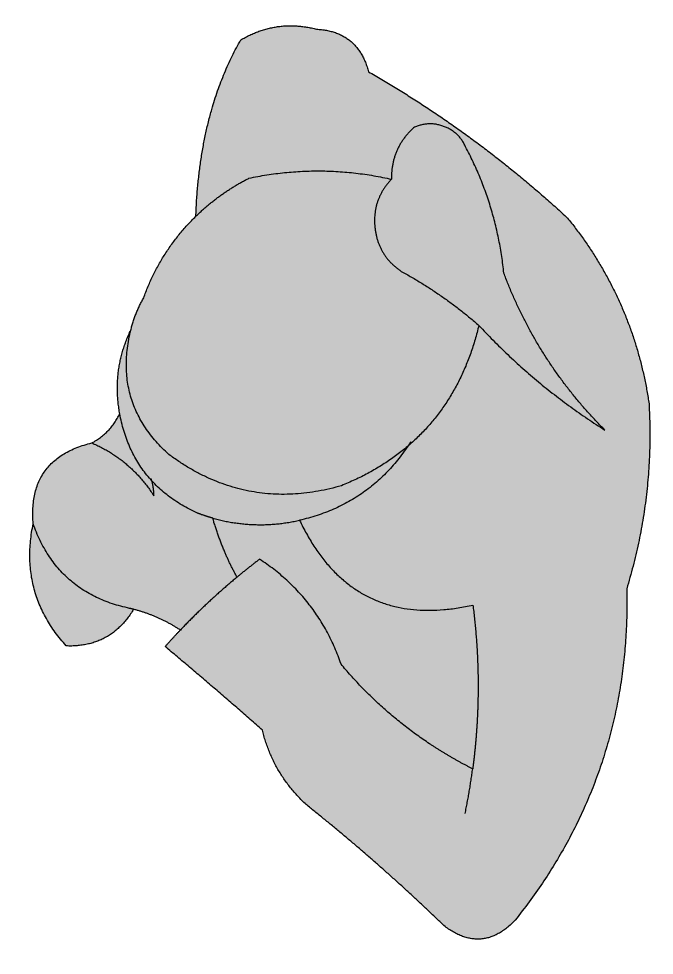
# Model space of a CAD drawing. Header units: metres. Extents: x -17 to 580, y -130 to 19.
# Drawn here: x 331.654 to 332.154, y -14.587 to -13.851 of the extents above; entities that cross this region are included whole.
import ezdxf

# ---------------------------------------------------------------- set-up
doc = ezdxf.new("R2010")
doc.units = ezdxf.units.M
doc.layers.add('Furniture', color=7, linetype='Continuous', true_color=0x7a8bf7)
doc.layers.add('Imported blocks', color=7, linetype='Continuous', true_color=0x7a8bf7)

# ---------------------------------------------------------------- blocks, each defined once
blk = doc.blocks.new('Woman sitting')
at = {"layer": 'Imported blocks', "transparency": 33554483}
h = blk.add_hatch(color=256, dxfattribs=at)
edge = h.paths.add_edge_path(flags=0)
edge.add_spline(control_points=[(0.75027, 0.37103), (0.70167, 0.4559), (0.63519, 0.52763)], knot_values=[0, 0, 0, 1, 1, 1], degree=2, periodic=0)
edge.add_spline(control_points=[(0.63519, 0.52763), (0.57094, 0.57966), (0.48915, 0.59168)], knot_values=[0, 0, 0, 1, 1, 1], degree=2, periodic=0)
edge.add_spline(control_points=[(0.48915, 0.59168), (0.41491, 0.59579), (0.3438, 0.57409)], knot_values=[0, 0, 0, 1, 1, 1], degree=2, periodic=0)
edge.add_spline(control_points=[(0.3438, 0.57409), (0.19761, 0.57776), (0.08338, 0.48646)], knot_values=[0, 0, 0, 1, 1, 1], degree=2, periodic=0)
edge.add_spline(control_points=[(0.08338, 0.48646), (0.05572, 0.46035), (0.07905, 0.43032)], knot_values=[0, 0, 0, 1, 1, 1], degree=2, periodic=0)
edge.add_spline(control_points=[(0.07905, 0.43032), (0.12853, 0.37928), (0.17282, 0.32368)], knot_values=[0, 0, 0, 1, 1, 1], degree=2, periodic=0)
edge.add_spline(control_points=[(0.17282, 0.32368), (0.19717, 0.2963), (0.23278, 0.28762)], knot_values=[0, 0, 0, 1, 1, 1], degree=2, periodic=0)
edge.add_spline(control_points=[(0.23278, 0.28762), (0.26604, 0.24979), (0.29838, 0.21116)], knot_values=[0, 0, 0, 1, 1, 1], degree=2, periodic=0)
edge.add_spline(control_points=[(0.29838, 0.21116), (0.30499, 0.21704), (0.31139, 0.22314)], knot_values=[0, 0, 0, 1, 1, 1], degree=2, periodic=0)
edge.add_spline(control_points=[(0.31139, 0.22314), (0.32255, 0.20606), (0.32767, 0.18632)], knot_values=[0, 0, 0, 1, 1, 1], degree=2, periodic=0)
edge.add_spline(control_points=[(0.32767, 0.18632), (0.29766, 0.16835), (0.29885, 0.13339)], knot_values=[0, 0, 0, 1, 1, 1], degree=2, periodic=0)
edge.add_spline(control_points=[(0.29885, 0.13339), (0.34025, 0.09603), (0.39485, 0.10739)], knot_values=[0, 0, 0, 1, 1, 1], degree=2, periodic=0)
edge.add_spline(control_points=[(0.39485, 0.10739), (0.44653, 0.1031), (0.45842, 0.15357)], knot_values=[0, 0, 0, 1, 1, 1], degree=2, periodic=0)
edge.add_spline(control_points=[(0.45842, 0.15357), (0.4664, 0.1682), (0.48139, 0.17548)], knot_values=[0, 0, 0, 1, 1, 1], degree=2, periodic=0)
edge.add_spline(control_points=[(0.48139, 0.17548), (0.51568, 0.16913), (0.54716, 0.18415)], knot_values=[0, 0, 0, 1, 1, 1], degree=2, periodic=0)
edge.add_spline(control_points=[(0.54716, 0.18415), (0.56054, 0.18746), (0.57251, 0.19428)], knot_values=[0, 0, 0, 1, 1, 1], degree=2, periodic=0)
edge.add_spline(control_points=[(0.57251, 0.19428), (0.60928, 0.20741), (0.63659, 0.23531)], knot_values=[0, 0, 0, 1, 1, 1], degree=2, periodic=0)
edge.add_spline(control_points=[(0.63659, 0.23531), (0.71893, 0.23824), (0.77525, 0.27069)], knot_values=[0, 0, 0, 1, 1, 1], degree=2, periodic=0)
edge.add_spline(control_points=[(0.77525, 0.27069), (0.7919, 0.29868), (0.7837, 0.3302)], knot_values=[0, 0, 0, 1, 1, 1], degree=2, periodic=0)
edge.add_spline(control_points=[(0.7837, 0.3302), (0.78195, 0.36287), (0.75027, 0.37103)], knot_values=[0, 0, 0, 1, 1, 1], degree=2, periodic=0)
h = blk.add_hatch(color=256, dxfattribs=at)
edge = h.paths.add_edge_path(flags=0)
edge.add_spline(control_points=[(0.39768, 0.31689), (0.30987, 0.35836), (0.33097, 0.45316)], knot_values=[0, 0, 0, 1, 1, 1], degree=2, periodic=0)
edge.add_spline(control_points=[(0.33097, 0.45316), (0.29005, 0.45845), (0.24882, 0.45692)], knot_values=[0, 0, 0, 1, 1, 1], degree=2, periodic=0)
edge.add_spline(control_points=[(0.24882, 0.45692), (0.22545, 0.45606), (0.20227, 0.45299)], knot_values=[0, 0, 0, 1, 1, 1], degree=2, periodic=0)
edge.add_spline(control_points=[(0.20227, 0.45299), (0.21109, 0.43542), (0.22199, 0.41905)], knot_values=[0, 0, 0, 1, 1, 1], degree=2, periodic=0)
edge.add_spline(control_points=[(0.22199, 0.41905), (0.24822, 0.37966), (0.28466, 0.34946)], knot_values=[0, 0, 0, 1, 1, 1], degree=2, periodic=0)
edge.add_spline(control_points=[(0.28466, 0.34946), (0.33679, 0.33155), (0.36703, 0.28545)], knot_values=[0, 0, 0, 1, 1, 1], degree=2, periodic=0)
edge.add_spline(control_points=[(0.36703, 0.28545), (0.36019, 0.27642), (0.35296, 0.2677)], knot_values=[0, 0, 0, 1, 1, 1], degree=2, periodic=0)
edge.add_spline(control_points=[(0.35296, 0.2677), (0.37358, 0.25617), (0.39934, 0.24855)], knot_values=[0, 0, 0, 1, 1, 1], degree=2, periodic=0)
edge.add_spline(control_points=[(0.39934, 0.24855), (0.3899, 0.28251), (0.39768, 0.31689)], knot_values=[0, 0, 0, 1, 1, 1], degree=2, periodic=0)
at = {"layer": 'Imported blocks'}
for points in [[(0.48915, 0.59168), (0.41491, 0.59579), (0.3438, 0.57409)], [(0.63519, 0.52763), (0.57094, 0.57966), (0.48915, 0.59168)], [(0.3438, 0.57409), (0.19761, 0.57776), (0.08338, 0.48646)], [(0.46861, 0.55688), (0.52169, 0.50382), (0.59198, 0.4775)], [(0.55087, 0.45784), (0.50324, 0.50196), (0.46861, 0.55688)], [(0.75027, 0.37103), (0.70167, 0.4559), (0.63519, 0.52763)], [(0.08338, 0.48646), (0.05572, 0.46035), (0.07905, 0.43032)], [(0.59198, 0.4775), (0.64452, 0.47215), (0.69121, 0.44746)], [(0.24882, 0.45692), (0.22545, 0.45606), (0.20227, 0.45299)], [(0.33097, 0.45316), (0.29005, 0.45845), (0.24882, 0.45692)], [(0.55087, 0.45784), (0.46007, 0.4363), (0.42484, 0.34989)], [(0.59334, 0.39684), (0.57544, 0.42966), (0.55087, 0.45784)], [(0.16717, 0.44707), (0.18461, 0.45066), (0.20227, 0.45299)], [(0.20227, 0.45299), (0.21109, 0.43542), (0.22199, 0.41905)], [(0.39768, 0.31689), (0.30987, 0.35836), (0.33097, 0.45316)], [(0.69121, 0.44746), (0.7029, 0.44219), (0.70731, 0.43015)], [(0.07905, 0.43032), (0.12853, 0.37928), (0.17282, 0.32368)], [(0.70731, 0.43015), (0.71173, 0.41811), (0.70622, 0.40653)], [(0.22199, 0.41905), (0.24822, 0.37966), (0.28466, 0.34946)], [(0.70622, 0.40653), (0.68989, 0.38874), (0.66574, 0.38914)], [(0.45928, 0.40418), (0.41045, 0.37326), (0.39768, 0.31689)], [(0.62775, 0.37614), (0.60573, 0.37848), (0.59334, 0.39684)], [(0.66574, 0.38914), (0.64977, 0.3738), (0.62775, 0.37614)], [(0.66654, 0.27705), (0.67838, 0.33318), (0.66574, 0.38914)], [(0.7837, 0.3302), (0.78195, 0.36287), (0.75027, 0.37103)], [(0.28466, 0.34946), (0.33679, 0.33155), (0.36703, 0.28545)], [(0.42484, 0.34989), (0.40341, 0.27594), (0.44934, 0.21414)], [(0.77525, 0.27069), (0.7919, 0.29868), (0.7837, 0.3302)], [(0.17282, 0.32368), (0.19717, 0.2963), (0.23278, 0.28762)], [(0.39934, 0.24855), (0.3899, 0.28251), (0.39768, 0.31689)], [(0.23278, 0.28762), (0.26604, 0.24979), (0.29838, 0.21116)], [(0.36703, 0.28545), (0.36019, 0.27642), (0.35296, 0.2677)], [(0.63659, 0.23531), (0.65477, 0.25388), (0.66654, 0.27705)], [(0.35296, 0.2677), (0.33348, 0.2442), (0.31139, 0.22314)], [(0.35296, 0.2677), (0.37358, 0.25617), (0.39934, 0.24855)], [(0.63659, 0.23531), (0.71893, 0.23824), (0.77525, 0.27069)], [(0.39934, 0.24855), (0.40104, 0.24244), (0.40328, 0.23651)], [(0.40328, 0.23651), (0.42644, 0.18566), (0.48139, 0.17548)], [(0.57251, 0.19428), (0.60928, 0.20741), (0.63659, 0.23531)], [(0.29838, 0.21116), (0.30499, 0.21704), (0.31139, 0.22314)], [(0.31139, 0.22314), (0.32255, 0.20606), (0.32767, 0.18632)], [(0.44934, 0.21414), (0.48926, 0.16983), (0.54716, 0.18415)], [(0.45842, 0.15357), (0.44512, 0.18436), (0.4168, 0.20232)], [(0.4168, 0.20232), (0.42378, 0.20234), (0.43041, 0.20012)], [(0.54716, 0.18415), (0.56054, 0.18746), (0.57251, 0.19428)], [(0.32767, 0.18632), (0.29766, 0.16835), (0.29885, 0.13339)], [(0.32767, 0.18632), (0.32807, 0.18477), (0.32843, 0.18322)], [(0.48139, 0.17548), (0.51568, 0.16913), (0.54716, 0.18415)], [(0.32843, 0.18322), (0.34029, 0.1266), (0.39485, 0.10739)], [(0.45842, 0.15357), (0.4664, 0.1682), (0.48139, 0.17548)], [(0.39485, 0.10739), (0.44653, 0.1031), (0.45842, 0.15357)], [(0.29885, 0.13339), (0.34025, 0.09603), (0.39485, 0.10739)]]:
    blk.add_open_spline(points, degree=2, dxfattribs=at)

msp = doc.modelspace()

# ---------------------------------------------------------------- block references
at = {"layer": 'Furniture', "xscale": -1, "rotation": 270}
msp.add_blockref('Woman sitting', (331.558299, -14.6425997), dxfattribs=at)

doc.saveas('drawing.dxf')
